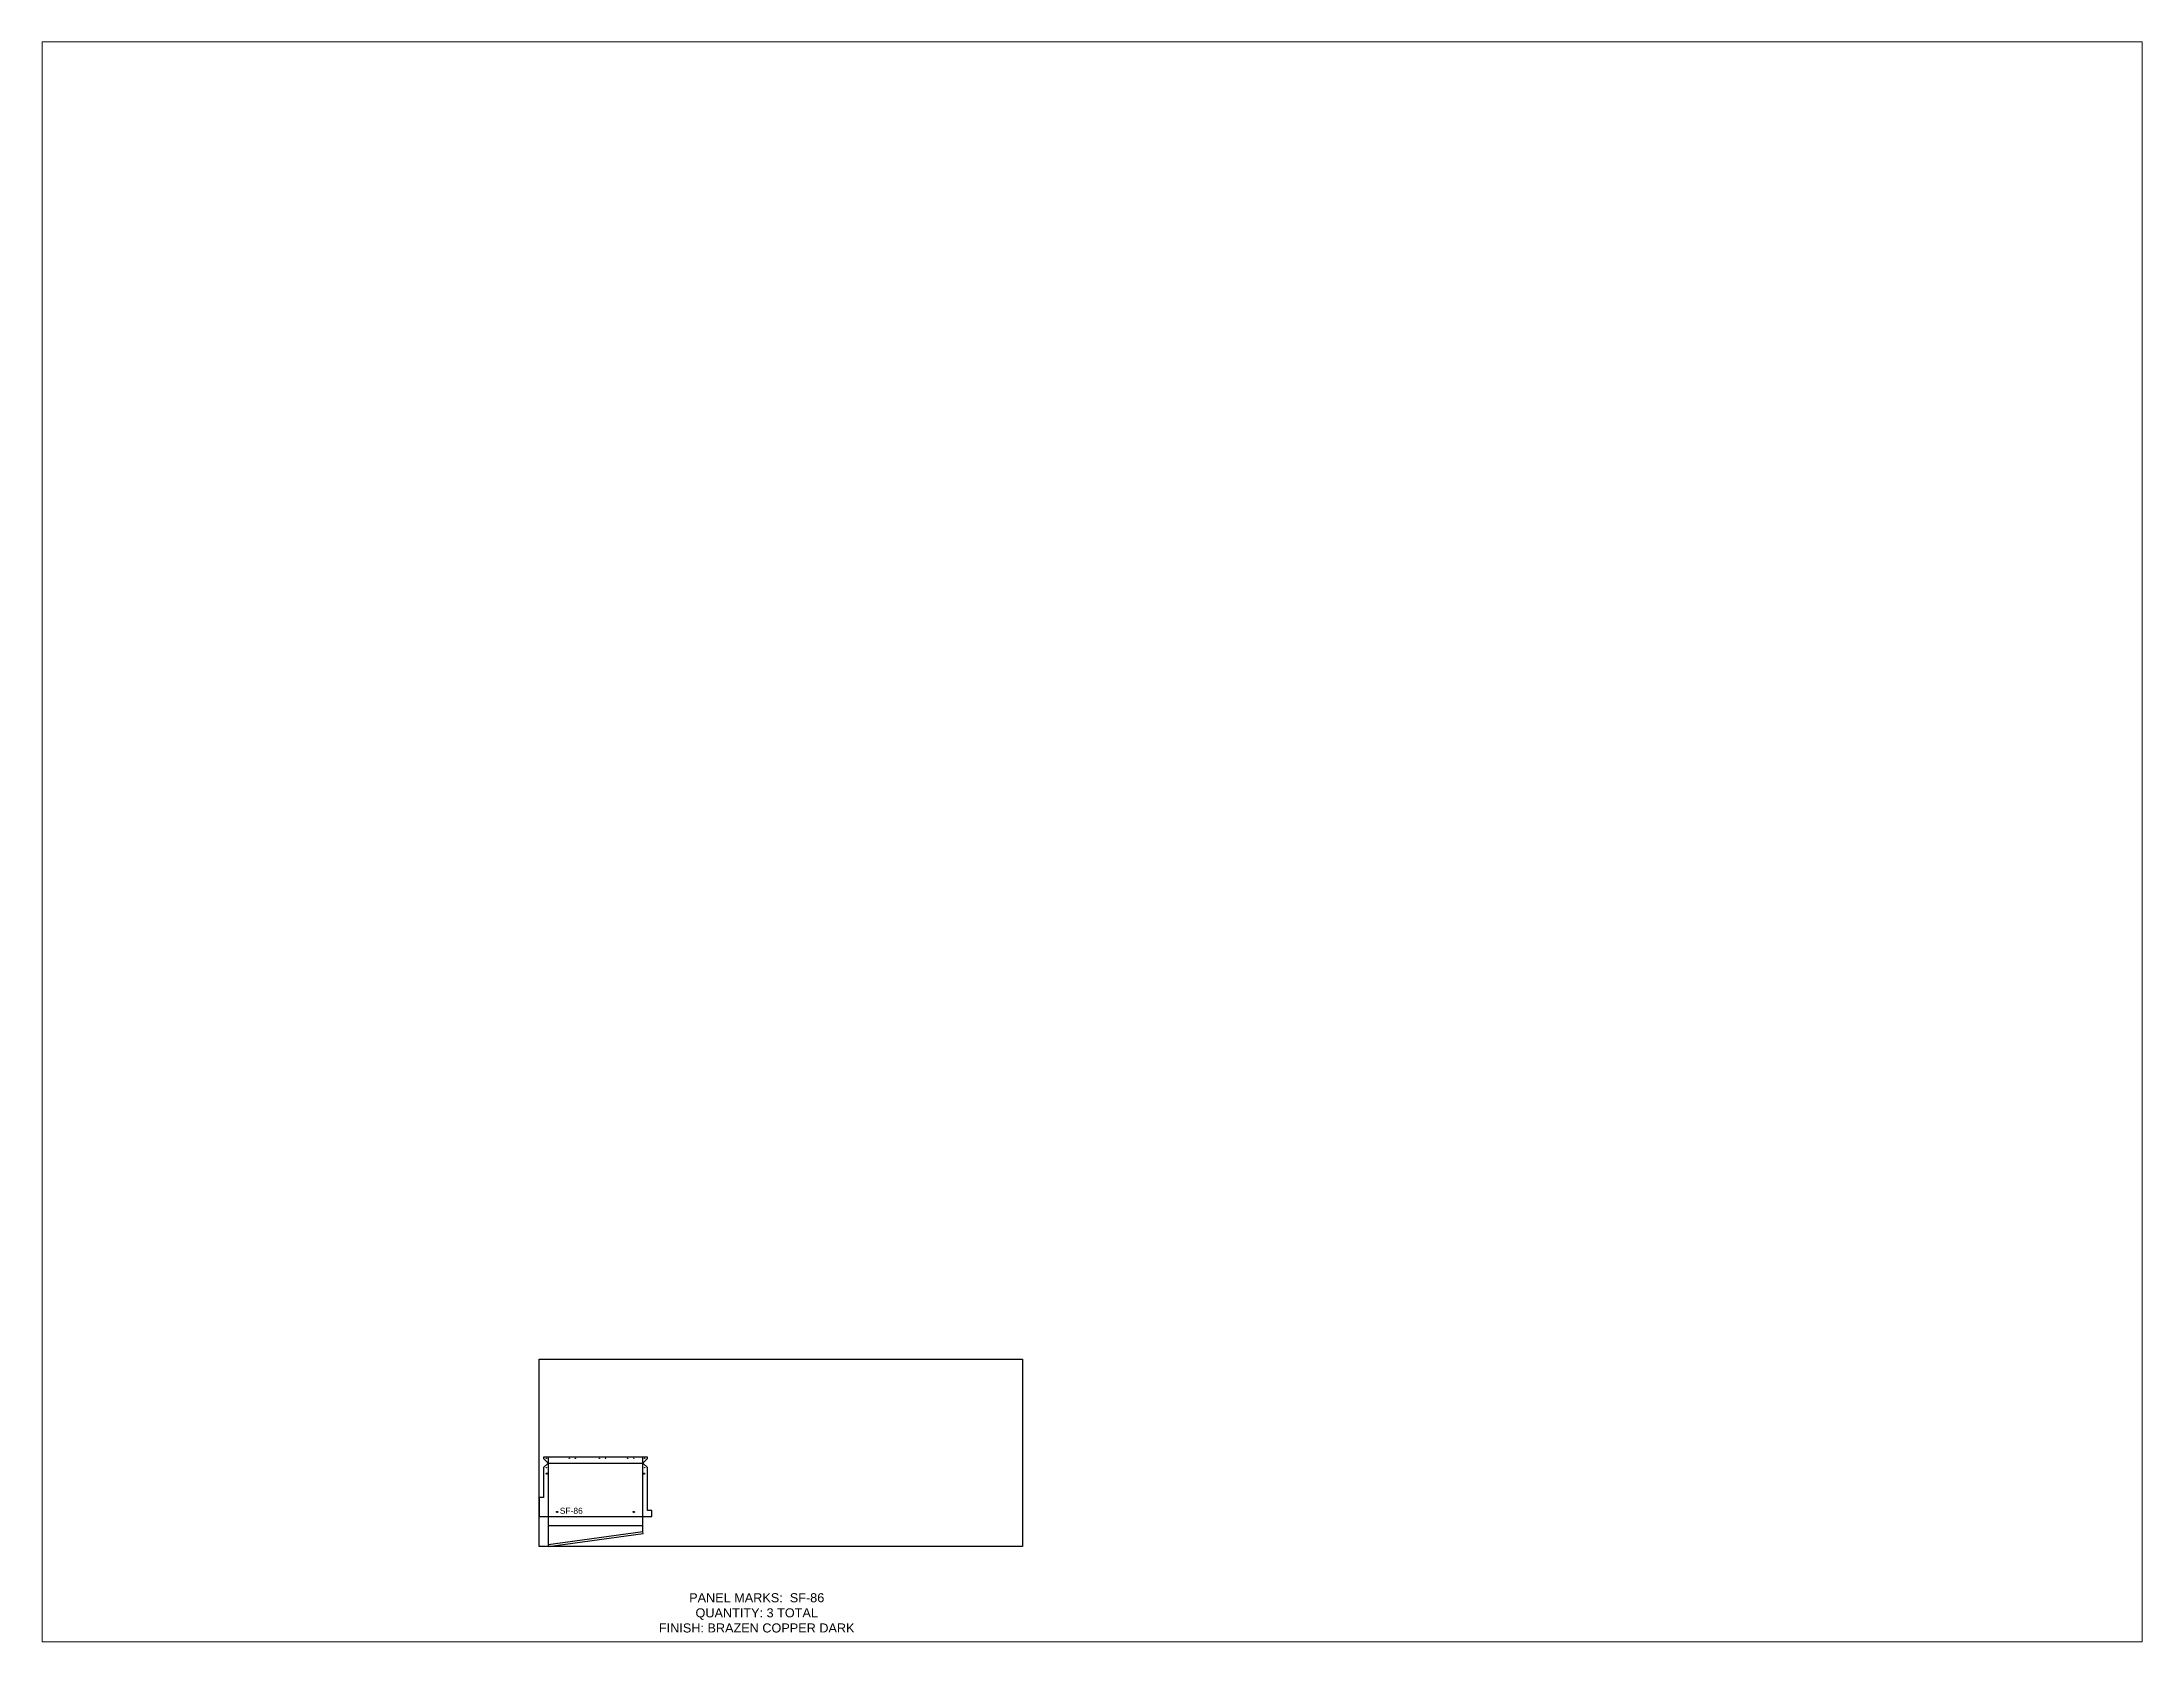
# Paper-space layout 'Layout1' of a CAD drawing. Header units: inches. Extents: x 1.05 to 9.45, y 0.8 to 7.2.
# The model-space entities are those that its viewports show. They can reach past a viewport. Long polylines and large blocks are cut down to what shows.
import ezdxf

# ---------------------------------------------------------------- set-up
doc = ezdxf.new("R2010")
doc.units = ezdxf.units.IN
doc.header["$MEASUREMENT"] = 0
doc.linetypes.add('HIDDEN', pattern=[0.375, 0.25, -0.125])
doc.linetypes.add('PHANTOM', pattern=[2.5, 1.25, -0.25, 0.25, -0.25, 0.25, -0.25])
for name, color, linetype in [('CUT', 7, 'Continuous'), ('DIMS', 1, 'Continuous'), ('HOLES', 6, 'Continuous'), ('ROUT', 1, 'HIDDEN'), ('SHEET', 5, 'PHANTOM'), ('TEXT', 2, 'PHANTOM'), ('WEEPS', 3, 'HIDDEN')]:
    doc.layers.add(name, color=color, linetype=linetype)
doc.styles.get("Standard").update_dxf_attribs({"font": 'arial.ttf'})

msp = doc.modelspace()

# ---------------------------------------------------------------- linework, layer by layer
at = {"layer": 'CUT', "ltscale": 0.25}
msp.add_lwpolyline([(0, 16.15), (0, 9.92), (3, 9.92), (3, 0.68), (3.09, 0), (34.47, 4.23), (34.37, 4.91), (34.37, 9.92), (37.37, 9.92), (37.37, 11.93), (35.87, 11.93), (35.87, 26.1), (34.37, 27.6), (35.87, 29.1), (35.87, 29.51), (1.5, 29.51), (1.5, 29.1), (3, 27.6), (1.5, 26.1), (1.5, 16.15)], close=True, dxfattribs=at)
at = {"layer": 'HOLES', "ltscale": 0.25}
for centre in [(2.38, 29.11), (10, 29.14), (12, 29.14), (20, 29.14), (22, 29.14), (29.37, 29.14), (31.37, 29.14), (35, 29.11), (2.38, 26.1), (35, 26.1)]:
    msp.add_circle(centre, 0.0625, dxfattribs=at)
at = {"layer": 'ROUT', "ltscale": 0.25}
for p, q in [((3, 27.6), (34.37, 27.6)), ((3, 6.92), (34.37, 6.92))]:
    msp.add_line(p, q, dxfattribs=at)
for points in [[(3, 29.51), (3, 0.68), (34.37, 4.91), (34.37, 29.51)], [(0, 16.15), (0, 9.92), (37.37, 9.92), (37.37, 11.93)]]:
    msp.add_lwpolyline(points, dxfattribs=at)
at = {"layer": 'SHEET'}
msp.add_lwpolyline([(0, 62), (160, 62), (160, 0), (0, 0)], close=True, dxfattribs=at)
at = {"layer": 'WEEPS', "ltscale": 0.25}
for centre in [(2.59, 24.1), (34.78, 24.1), (6, 11.42), (31.37, 11.42)]:
    msp.add_circle(centre, 0.188, dxfattribs=at)

# ---------------------------------------------------------------- texts
at = {"layer": 'DIMS', "ltscale": 0.25, "insert": (10.67, 10.76), "char_height": 2, "attachment_point": 8}
msp.add_mtext_dynamic_manual_height_columns('SF-86', width=3.0859, gutter_width=10, heights=[2.07], dxfattribs=at)
at = {"layer": 'TEXT', "insert": (72.05, -22.01), "char_height": 3, "attachment_point": 5}
msp.add_mtext_dynamic_manual_height_columns('PANEL MARKS:  SF-86\\PQUANTITY: 3 TOTAL\\PFINISH: BRAZEN COPPER DARK', width=199.7409, gutter_width=1, heights=[0], dxfattribs=at)

psp = doc.layouts.get("Layout1")

# ---------------------------------------------------------------- viewports
at = {"layer": 'CUT'}
psp.add_viewport(center=(5.25, 4), size=(8.4, 6.4), view_center_point=(183.0157, 233.1318), view_height=529.538938, dxfattribs=at)

doc.saveas('drawing.dxf')
